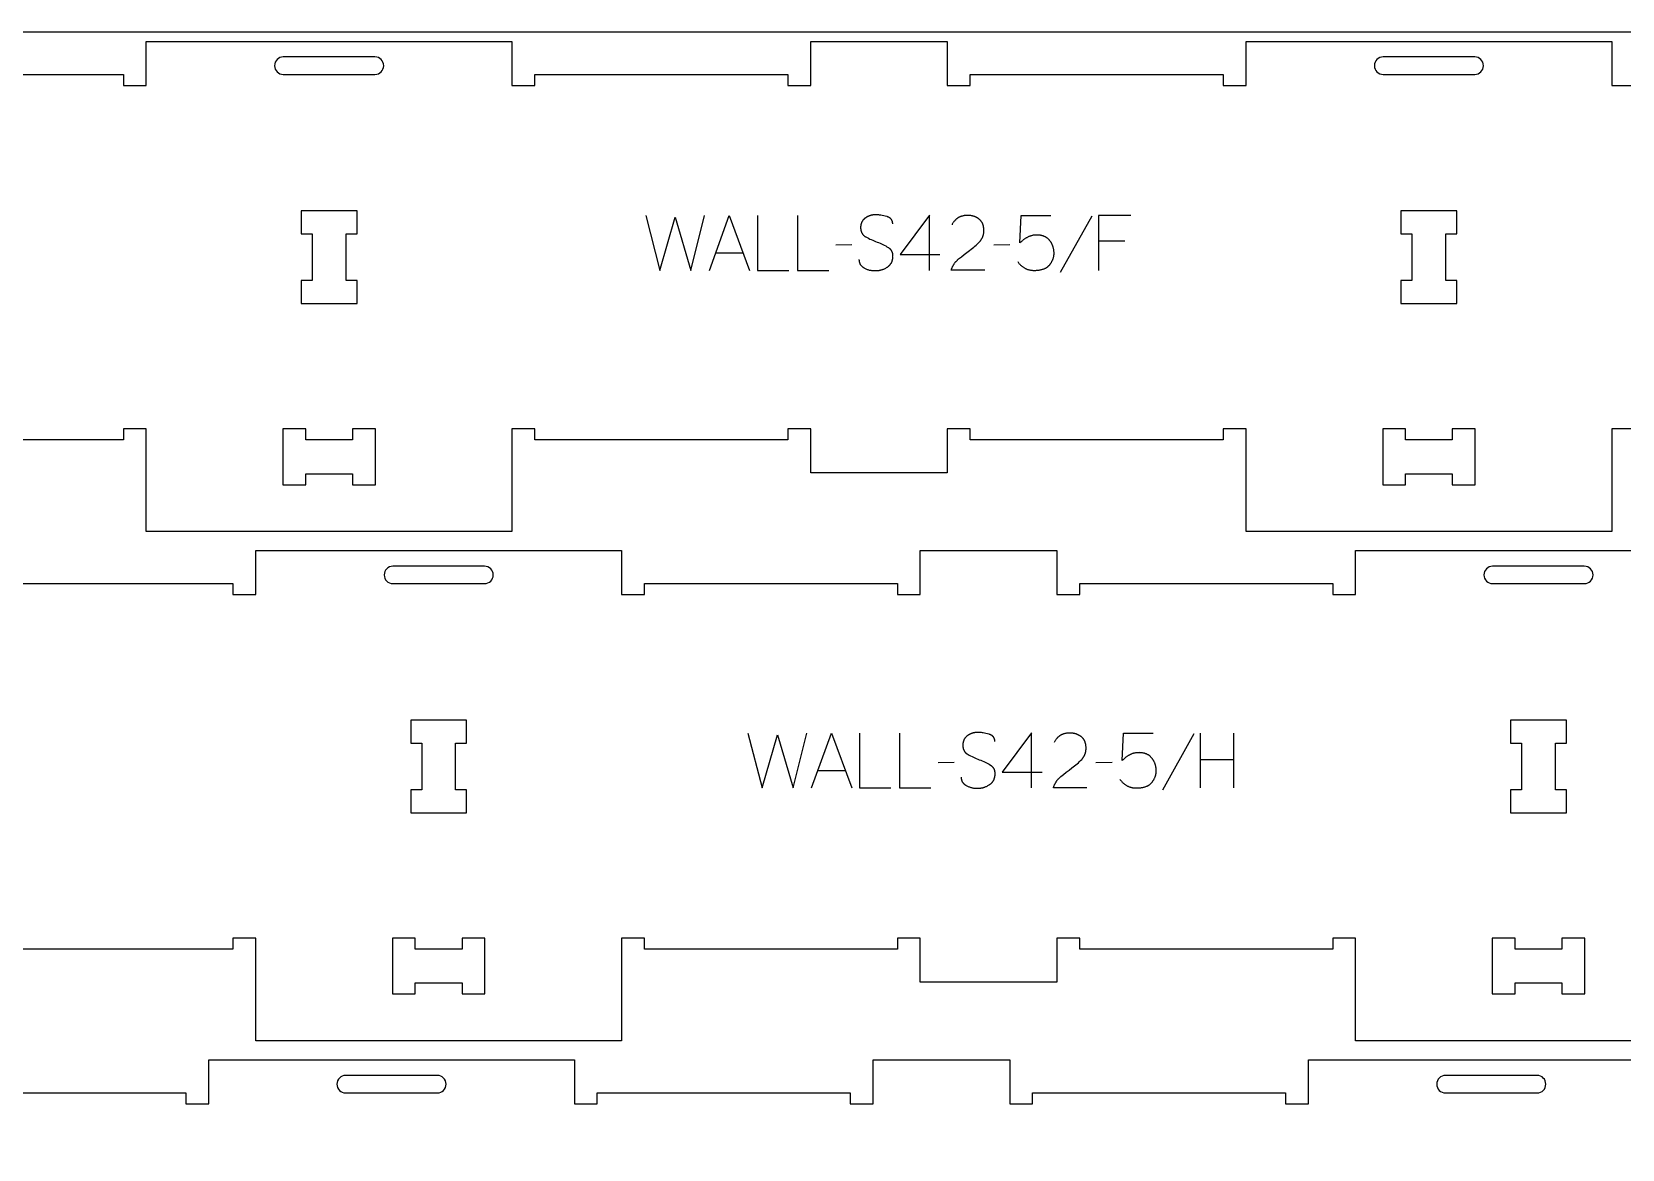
# Model space of a CAD drawing. Extents: x 0 to 4485, y 0 to 10771.
# Drawn here: x 1592 to 2459, y 3639 to 4249 of the extents above; entities that cross this region are included whole.
import ezdxf

# ---------------------------------------------------------------- set-up
doc = ezdxf.new("R2010")
doc.units = 0
for name, color, linetype in [('0_SHEET_SPRUCEPLY_2440X122', 1, 'CONTINUOUS'), ('1_ANYTOOL_1MMDEEP_LABELS_S', 2, 'CONTINUOUS'), ('3_ANYTOOL_CUTTHROUGH_INSID', 4, 'CONTINUOUS'), ('4_ANYTOOL_CUTTHROUGH_OUTSI', 5, 'CONTINUOUS')]:
    doc.layers.add(name, color=color, linetype=linetype)

msp = doc.modelspace()

# ---------------------------------------------------------------- linework, layer by layer
at = {"layer": '0_SHEET_SPRUCEPLY_2440X122'}
msp.add_lwpolyline([(2737.94, 4249.42), (2737.94, 3029.42), (297.94, 3029.42), (297.94, 4249.42)], close=True, dxfattribs=at)
at = {"layer": '1_ANYTOOL_1MMDEEP_LABELS_S', "color": 2}
for points in [[(1926.62, 4149.18), (1934.33, 4119.18), (1942.77, 4148.28), (1951.26, 4119.18), (1958.76, 4149.18)], [(1961.33, 4119.18), (1972.22, 4149.18), (1983.27, 4119.18)], [(1987.56, 4149.18), (1987.56, 4119.18), (2004.66, 4119.18)], [(2009.37, 4149.18), (2009.37, 4119.18), (2026.47, 4119.18)], [(2061.36, 4144.6), (2061.36, 4144.79), (2061.35, 4144.88), (2061.35, 4144.97), (2061.34, 4145.06), (2061.33, 4145.15), (2061.32, 4145.24), (2061.31, 4145.32), (2061.29, 4145.41), (2061.28, 4145.5), (2061.26, 4145.58), (2061.24, 4145.66), (2061.22, 4145.75), (2061.2, 4145.83), (2061.18, 4145.91), (2061.15, 4145.99), (2061.13, 4146.07), (2061.1, 4146.14), (2061.07, 4146.22), (2061.04, 4146.29), (2061.01, 4146.37), (2060.97, 4146.44), (2060.93, 4146.51), (2060.9, 4146.58), (2060.86, 4146.65), (2060.82, 4146.72), (2060.77, 4146.79), (2060.73, 4146.86), (2060.69, 4146.92), (2060.64, 4146.99), (2060.59, 4147.05), (2060.54, 4147.11), (2060.49, 4147.18), (2060.43, 4147.24), (2060.38, 4147.3), (2060.32, 4147.36), (2060.26, 4147.41), (2060.2, 4147.47), (2060.14, 4147.53), (2060.08, 4147.58), (2060.01, 4147.63), (2059.95, 4147.69), (2059.88, 4147.74), (2059.81, 4147.79), (2059.74, 4147.84), (2059.66, 4147.89), (2059.59, 4147.93), (2059.51, 4147.98), (2059.44, 4148.03), (2059.36, 4148.07), (2059.28, 4148.11), (2059.19, 4148.16), (2059.02, 4148.24), (2058.85, 4148.31), (2058.67, 4148.39), (2058.48, 4148.46), (2058.28, 4148.52), (2058.08, 4148.58), (2057.27, 4148.8), (2056.47, 4149), (2055.68, 4149.16), (2054.91, 4149.29), (2054.53, 4149.35), (2054.16, 4149.39), (2053.78, 4149.43), (2053.41, 4149.47), (2053.05, 4149.49), (2052.69, 4149.51), (2052.33, 4149.52), (2051.97, 4149.53), (2051.78, 4149.52), (2051.58, 4149.52), (2051.39, 4149.51), (2051.2, 4149.5), (2051.01, 4149.48), (2050.82, 4149.46), (2050.63, 4149.44), (2050.45, 4149.41), (2050.26, 4149.38), (2050.08, 4149.35), (2049.9, 4149.31), (2049.72, 4149.27), (2049.54, 4149.23), (2049.36, 4149.18), (2049.18, 4149.13), (2049, 4149.07), (2048.83, 4149.01), (2048.66, 4148.95), (2048.48, 4148.88), (2048.31, 4148.81), (2048.14, 4148.74), (2047.97, 4148.66), (2047.81, 4148.58), (2047.64, 4148.5), (2047.48, 4148.41), (2047.31, 4148.32), (2047.15, 4148.23), (2046.99, 4148.13), (2046.83, 4148.03), (2046.67, 4147.92), (2046.51, 4147.82), (2046.36, 4147.7), (2046.21, 4147.59), (2046.06, 4147.47), (2045.91, 4147.35), (2045.78, 4147.22), (2045.64, 4147.1), (2045.51, 4146.97), (2045.39, 4146.83), (2045.27, 4146.7), (2045.16, 4146.56), (2045.05, 4146.41), (2044.94, 4146.27), (2044.84, 4146.12), (2044.75, 4145.97), (2044.66, 4145.81), (2044.57, 4145.65), (2044.49, 4145.49), (2044.42, 4145.33), (2044.35, 4145.16), (2044.28, 4144.99), (2044.22, 4144.82), (2044.17, 4144.64), (2044.12, 4144.46), (2044.07, 4144.28), (2044.03, 4144.09), (2043.99, 4143.9), (2043.96, 4143.71), (2043.93, 4143.52), (2043.91, 4143.32), (2043.89, 4143.12), (2043.88, 4142.91), (2043.87, 4142.71), (2043.87, 4142.5), (2043.88, 4142.28), (2043.88, 4142.07), (2043.9, 4141.86), (2043.92, 4141.66), (2043.94, 4141.46), (2043.97, 4141.26), (2044.01, 4141.07), (2044.05, 4140.88), (2044.1, 4140.69), (2044.15, 4140.51), (2044.21, 4140.33), (2044.27, 4140.16), (2044.3, 4140.07), (2044.34, 4139.99), (2044.38, 4139.9), (2044.41, 4139.82), (2044.45, 4139.74), (2044.49, 4139.66), (2044.54, 4139.58), (2044.58, 4139.5), (2044.62, 4139.42), (2044.67, 4139.34), (2044.72, 4139.26), (2044.77, 4139.19), (2044.82, 4139.11), (2044.87, 4139.04), (2044.92, 4138.97), (2044.98, 4138.89), (2045.03, 4138.82), (2045.09, 4138.75), (2045.15, 4138.68), (2045.21, 4138.62), (2045.27, 4138.55), (2045.33, 4138.48), (2045.4, 4138.42), (2045.46, 4138.35), (2045.6, 4138.22), (2045.74, 4138.1), (2045.89, 4137.98), (2046.04, 4137.87), (2046.2, 4137.75), (2046.36, 4137.65), (2046.53, 4137.54), (2046.7, 4137.44), (2047.42, 4137.05), (2048.15, 4136.67), (2048.89, 4136.3), (2049.66, 4135.95), (2050.44, 4135.6), (2051.23, 4135.27), (2052.04, 4134.94), (2052.87, 4134.63), (2053.7, 4134.32), (2054.5, 4133.99), (2055.29, 4133.65), (2056.05, 4133.29), (2056.8, 4132.91), (2057.53, 4132.52), (2058.23, 4132.12), (2058.92, 4131.7), (2059.08, 4131.59), (2059.24, 4131.47), (2059.4, 4131.36), (2059.47, 4131.3), (2059.54, 4131.24), (2059.62, 4131.18), (2059.69, 4131.11), (2059.75, 4131.05), (2059.82, 4130.98), (2059.89, 4130.92), (2059.95, 4130.85), (2060.02, 4130.78), (2060.08, 4130.71), (2060.14, 4130.64), (2060.2, 4130.57), (2060.25, 4130.5), (2060.31, 4130.43), (2060.36, 4130.36), (2060.42, 4130.28), (2060.47, 4130.2), (2060.52, 4130.13), (2060.57, 4130.05), (2060.61, 4129.97), (2060.66, 4129.89), (2060.7, 4129.81), (2060.75, 4129.73), (2060.79, 4129.65), (2060.83, 4129.56), (2060.87, 4129.48), (2060.9, 4129.39), (2060.94, 4129.31), (2060.97, 4129.22), (2061, 4129.13), (2061.03, 4129.04), (2061.06, 4128.95), (2061.09, 4128.86), (2061.12, 4128.77), (2061.17, 4128.58), (2061.21, 4128.39), (2061.25, 4128.19), (2061.28, 4127.99), (2061.3, 4127.79), (2061.32, 4127.58), (2061.34, 4127.37), (2061.34, 4127.15), (2061.35, 4126.94), (2061.34, 4126.71), (2061.33, 4126.49), (2061.32, 4126.25), (2061.29, 4126.02), (2061.27, 4125.8), (2061.24, 4125.57), (2061.2, 4125.35), (2061.16, 4125.14), (2061.11, 4124.92), (2061.06, 4124.71), (2061, 4124.51), (2060.94, 4124.31), (2060.88, 4124.11), (2060.81, 4123.92), (2060.73, 4123.73), (2060.65, 4123.54), (2060.56, 4123.36), (2060.47, 4123.18), (2060.37, 4123), (2060.27, 4122.83), (2060.16, 4122.66), (2060.05, 4122.5), (2059.94, 4122.34), (2059.81, 4122.18), (2059.69, 4122.03), (2059.56, 4121.88), (2059.42, 4121.73), (2059.28, 4121.59), (2059.13, 4121.45), (2058.98, 4121.32), (2058.82, 4121.19), (2058.66, 4121.06), (2058.49, 4120.94), (2058.32, 4120.82), (2058.14, 4120.7), (2057.78, 4120.48), (2057.42, 4120.28), (2057.05, 4120.08), (2056.68, 4119.9), (2056.31, 4119.74), (2055.93, 4119.59), (2055.74, 4119.52), (2055.55, 4119.45), (2055.35, 4119.39), (2055.16, 4119.33), (2054.97, 4119.27), (2054.77, 4119.22), (2054.58, 4119.17), (2054.38, 4119.12), (2054.18, 4119.08), (2053.98, 4119.04), (2053.78, 4119), (2053.58, 4118.97), (2053.38, 4118.94), (2053.18, 4118.92), (2052.77, 4118.88), (2052.36, 4118.85), (2051.95, 4118.84), (2051.54, 4118.84), (2051.13, 4118.85), (2050.73, 4118.88), (2050.33, 4118.92), (2049.93, 4118.97), (2049.54, 4119.04), (2049.16, 4119.11), (2048.77, 4119.2), (2048.4, 4119.31), (2048.03, 4119.42), (2047.66, 4119.55), (2047.29, 4119.69), (2046.94, 4119.85), (2046.58, 4120.01), (2046.23, 4120.19), (2045.89, 4120.38), (2045.72, 4120.48), (2045.55, 4120.59), (2045.4, 4120.69), (2045.24, 4120.8), (2045.1, 4120.91), (2044.95, 4121.03), (2044.82, 4121.15), (2044.69, 4121.27), (2044.56, 4121.39), (2044.44, 4121.52), (2044.33, 4121.65), (2044.22, 4121.78), (2044.16, 4121.85), (2044.11, 4121.92), (2044.06, 4121.99), (2044.01, 4122.06), (2043.96, 4122.13), (2043.92, 4122.2), (2043.87, 4122.27), (2043.83, 4122.34), (2043.79, 4122.42), (2043.75, 4122.49), (2043.71, 4122.57), (2043.67, 4122.64), (2043.63, 4122.72), (2043.6, 4122.79), (2043.56, 4122.87), (2043.53, 4122.95), (2043.5, 4123.03), (2043.47, 4123.11), (2043.44, 4123.19), (2043.41, 4123.27), (2043.36, 4123.44), (2043.32, 4123.61), (2043.28, 4123.78), (2043.24, 4123.95), (2043.21, 4124.13), (2043.19, 4124.31), (2043.17, 4124.49), (2043.15, 4124.67), (2043.15, 4124.86), (2043.14, 4125.05)], [(2081.37, 4119.18), (2081.42, 4149.23), (2065.39, 4127.84)], [(2111.59, 4119.23), (2093.29, 4119.27), (2093.43, 4119.72), (2093.51, 4119.95), (2093.59, 4120.17), (2093.68, 4120.39), (2093.77, 4120.61), (2093.86, 4120.82), (2093.96, 4121.03), (2094.06, 4121.25), (2094.16, 4121.45), (2094.27, 4121.66), (2094.38, 4121.86), (2094.49, 4122.06), (2094.61, 4122.26), (2094.73, 4122.46), (2094.86, 4122.65), (2094.98, 4122.84), (2095.12, 4123.03), (2095.25, 4123.21), (2095.39, 4123.4), (2095.53, 4123.58), (2095.68, 4123.76), (2095.83, 4123.94), (2095.98, 4124.11), (2096.14, 4124.28), (2096.3, 4124.45), (2096.46, 4124.62), (2096.63, 4124.78), (2096.8, 4124.95), (2096.98, 4125.11), (2097.34, 4125.42), (2098.81, 4126.64), (2100.3, 4127.82), (2101.81, 4128.98), (2103.34, 4130.11), (2104.09, 4130.67), (2104.82, 4131.24), (2105.54, 4131.82), (2106.22, 4132.4), (2106.89, 4133), (2107.54, 4133.6), (2108.16, 4134.21), (2108.76, 4134.83), (2108.9, 4134.98), (2109.04, 4135.14), (2109.18, 4135.3), (2109.31, 4135.47), (2109.44, 4135.63), (2109.56, 4135.8), (2109.68, 4135.97), (2109.79, 4136.14), (2109.9, 4136.32), (2110, 4136.49), (2110.1, 4136.67), (2110.19, 4136.85), (2110.28, 4137.04), (2110.37, 4137.22), (2110.45, 4137.41), (2110.53, 4137.6), (2110.6, 4137.79), (2110.66, 4137.99), (2110.73, 4138.19), (2110.78, 4138.38), (2110.84, 4138.59), (2110.89, 4138.79), (2110.93, 4139), (2110.97, 4139.21), (2111, 4139.42), (2111.03, 4139.63), (2111.06, 4139.84), (2111.08, 4140.06), (2111.09, 4140.28), (2111.11, 4140.5), (2111.11, 4140.73), (2111.12, 4140.95), (2111.11, 4141.2), (2111.11, 4141.45), (2111.09, 4141.69), (2111.08, 4141.93), (2111.05, 4142.17), (2111.03, 4142.4), (2110.99, 4142.62), (2110.96, 4142.85), (2110.92, 4143.07), (2110.87, 4143.28), (2110.82, 4143.5), (2110.76, 4143.7), (2110.7, 4143.91), (2110.63, 4144.11), (2110.56, 4144.31), (2110.48, 4144.5), (2110.4, 4144.69), (2110.32, 4144.88), (2110.22, 4145.06), (2110.13, 4145.24), (2110.03, 4145.41), (2109.92, 4145.58), (2109.81, 4145.75), (2109.69, 4145.91), (2109.57, 4146.07), (2109.45, 4146.23), (2109.32, 4146.38), (2109.18, 4146.53), (2109.04, 4146.67), (2108.89, 4146.81), (2108.74, 4146.95), (2108.59, 4147.08), (2108.43, 4147.21), (2108.27, 4147.34), (2108.1, 4147.46), (2107.93, 4147.57), (2107.76, 4147.69), (2107.59, 4147.8), (2107.42, 4147.9), (2107.24, 4148), (2107.06, 4148.1), (2106.88, 4148.19), (2106.69, 4148.28), (2106.5, 4148.36), (2106.31, 4148.44), (2106.12, 4148.52), (2105.92, 4148.59), (2105.73, 4148.66), (2105.53, 4148.72), (2105.32, 4148.78), (2105.12, 4148.84), (2104.91, 4148.89), (2104.7, 4148.93), (2104.48, 4148.98), (2104.27, 4149.02), (2104.05, 4149.05), (2103.83, 4149.08), (2103.6, 4149.11), (2103.37, 4149.13), (2103.14, 4149.15), (2102.91, 4149.16), (2102.68, 4149.17), (2102.2, 4149.18), (2101.83, 4149.18), (2101.47, 4149.16), (2101.12, 4149.14), (2100.77, 4149.1), (2100.43, 4149.06), (2100.1, 4149), (2099.77, 4148.94), (2099.45, 4148.86), (2099.14, 4148.78), (2098.98, 4148.73), (2098.83, 4148.68), (2098.68, 4148.63), (2098.53, 4148.58), (2098.38, 4148.52), (2098.24, 4148.47), (2098.09, 4148.4), (2097.95, 4148.34), (2097.81, 4148.28), (2097.67, 4148.21), (2097.53, 4148.14), (2097.39, 4148.06), (2097.26, 4147.99), (2097.12, 4147.91), (2096.99, 4147.83), (2096.86, 4147.74), (2096.73, 4147.66), (2096.61, 4147.57), (2096.48, 4147.48), (2096.36, 4147.38), (2096.23, 4147.29), (2096.11, 4147.19), (2096, 4147.09), (2095.88, 4146.99), (2095.76, 4146.88), (2095.65, 4146.77), (2095.54, 4146.66), (2095.43, 4146.55), (2095.32, 4146.43), (2095.21, 4146.31), (2095.1, 4146.19), (2095, 4146.07), (2094.8, 4145.82), (2094.6, 4145.55), (2094.41, 4145.28), (2094.23, 4144.99), (2094.05, 4144.7), (2093.88, 4144.4), (2093.72, 4144.08)], [(2129.59, 4123.94), (2129.8, 4123.65), (2130.01, 4123.36), (2130.23, 4123.09), (2130.45, 4122.82), (2130.68, 4122.57), (2130.91, 4122.32), (2131.14, 4122.09), (2131.38, 4121.86), (2131.63, 4121.64), (2131.88, 4121.43), (2132.13, 4121.23), (2132.39, 4121.04), (2132.66, 4120.86), (2132.93, 4120.69), (2133.2, 4120.53), (2133.48, 4120.37), (2133.76, 4120.23), (2134.05, 4120.09), (2134.34, 4119.97), (2134.63, 4119.85), (2134.93, 4119.74), (2135.24, 4119.65), (2135.55, 4119.56), (2135.86, 4119.48), (2136.18, 4119.41), (2136.51, 4119.35), (2136.83, 4119.3), (2137.17, 4119.26), (2137.5, 4119.22), (2137.85, 4119.2), (2138.19, 4119.19), (2138.54, 4119.18), (2138.96, 4119.19), (2139.37, 4119.2), (2139.77, 4119.22), (2140.16, 4119.25), (2140.55, 4119.29), (2140.93, 4119.33), (2141.31, 4119.38), (2141.68, 4119.45), (2142.04, 4119.51), (2142.4, 4119.59), (2142.75, 4119.68), (2143.09, 4119.77), (2143.42, 4119.88), (2143.75, 4119.99), (2144.08, 4120.11), (2144.39, 4120.23), (2144.55, 4120.3), (2144.7, 4120.37), (2144.86, 4120.45), (2145.01, 4120.53), (2145.15, 4120.61), (2145.3, 4120.7), (2145.44, 4120.8), (2145.59, 4120.89), (2145.73, 4120.99), (2145.87, 4121.1), (2146, 4121.21), (2146.14, 4121.32), (2146.27, 4121.44), (2146.4, 4121.57), (2146.53, 4121.69), (2146.66, 4121.82), (2146.79, 4121.96), (2146.91, 4122.1), (2147.03, 4122.24), (2147.15, 4122.39), (2147.27, 4122.54), (2147.39, 4122.7), (2147.5, 4122.86), (2147.61, 4123.03), (2147.72, 4123.19), (2147.83, 4123.37), (2147.94, 4123.55), (2148.04, 4123.73), (2148.25, 4124.1), (2148.44, 4124.5), (2148.56, 4124.74), (2148.66, 4124.99), (2148.76, 4125.23), (2148.86, 4125.48), (2148.94, 4125.72), (2149.02, 4125.96), (2149.09, 4126.21), (2149.15, 4126.45), (2149.21, 4126.69), (2149.25, 4126.93), (2149.29, 4127.17), (2149.33, 4127.41), (2149.35, 4127.64), (2149.37, 4127.88), (2149.38, 4128.12), (2149.39, 4128.35), (2149.38, 4128.62), (2149.38, 4128.88), (2149.37, 4129.15), (2149.35, 4129.4), (2149.33, 4129.66), (2149.3, 4129.91), (2149.27, 4130.16), (2149.24, 4130.41), (2149.2, 4130.66), (2149.15, 4130.9), (2149.1, 4131.14), (2149.05, 4131.38), (2148.99, 4131.61), (2148.93, 4131.84), (2148.86, 4132.07), (2148.79, 4132.3), (2148.71, 4132.52), (2148.63, 4132.74), (2148.54, 4132.96), (2148.45, 4133.18), (2148.35, 4133.39), (2148.25, 4133.6), (2148.15, 4133.81), (2148.04, 4134.01), (2147.92, 4134.21), (2147.8, 4134.41), (2147.68, 4134.61), (2147.55, 4134.8), (2147.42, 4135), (2147.28, 4135.18), (2147.13, 4135.37), (2146.99, 4135.55), (2146.83, 4135.73), (2146.68, 4135.91), (2146.52, 4136.08), (2146.35, 4136.24), (2146.18, 4136.39), (2146.01, 4136.54), (2145.83, 4136.69), (2145.65, 4136.83), (2145.47, 4136.96), (2145.28, 4137.09), (2145.08, 4137.21), (2144.89, 4137.33), (2144.68, 4137.44), (2144.48, 4137.55), (2144.27, 4137.65), (2144.05, 4137.74), (2143.83, 4137.83), (2143.61, 4137.91), (2143.38, 4137.99), (2143.15, 4138.06), (2142.91, 4138.12), (2142.67, 4138.18), (2142.43, 4138.24), (2142.18, 4138.29), (2141.93, 4138.33), (2141.67, 4138.37), (2141.41, 4138.4), (2141.15, 4138.42), (2140.88, 4138.44), (2140.6, 4138.46), (2140.33, 4138.47), (2140.04, 4138.47), (2139.69, 4138.46), (2139.35, 4138.45), (2139.01, 4138.43), (2138.67, 4138.4), (2138.34, 4138.36), (2138.01, 4138.31), (2137.69, 4138.25), (2137.38, 4138.18), (2137.07, 4138.11), (2136.76, 4138.02), (2136.46, 4137.93), (2136.16, 4137.83), (2135.87, 4137.72), (2135.59, 4137.6), (2135.31, 4137.47), (2135.03, 4137.33), (2134.76, 4137.19), (2134.49, 4137.03), (2134.21, 4136.87), (2133.94, 4136.71), (2133.68, 4136.53), (2133.41, 4136.35), (2133.14, 4136.16), (2132.88, 4135.97), (2132.61, 4135.76), (2132.35, 4135.55), (2132.09, 4135.34), (2131.82, 4135.11), (2131.3, 4134.64), (2130.79, 4134.14), (2131.52, 4149.18), (2147.72, 4149.18)], [(2169.96, 4148.71), (2152.77, 4117.94)], [(2191.22, 4149.18), (2173.56, 4149.18), (2173.56, 4119.18)], [(2039.12, 4133.07), (2030.33, 4132.98)], [(2125.3, 4133.07), (2116.52, 4132.98)], [(2188.04, 4135.21), (2173.56, 4135.21)], [(1964.8, 4128.74), (1979.72, 4128.74)], [(2065.39, 4127.84), (2087.16, 4127.84)], [(1982.36, 3866.61), (1990.08, 3836.61), (1998.52, 3865.71), (2007, 3836.61), (2014.5, 3866.61)], [(2017.08, 3836.61), (2027.96, 3866.61), (2039.02, 3836.61)], [(2043.3, 3866.61), (2043.3, 3836.61), (2060.4, 3836.61)], [(2065.12, 3866.61), (2065.12, 3836.61), (2082.22, 3836.61)], [(2117.1, 3862.02), (2117.1, 3862.21), (2117.1, 3862.31), (2117.09, 3862.4), (2117.08, 3862.49), (2117.08, 3862.58), (2117.07, 3862.67), (2117.05, 3862.75), (2117.04, 3862.84), (2117.02, 3862.92), (2117.01, 3863.01), (2116.99, 3863.09), (2116.97, 3863.17), (2116.95, 3863.26), (2116.92, 3863.34), (2116.9, 3863.41), (2116.87, 3863.49), (2116.85, 3863.57), (2116.82, 3863.65), (2116.78, 3863.72), (2116.75, 3863.8), (2116.72, 3863.87), (2116.68, 3863.94), (2116.64, 3864.01), (2116.6, 3864.08), (2116.56, 3864.15), (2116.52, 3864.22), (2116.48, 3864.29), (2116.43, 3864.35), (2116.38, 3864.42), (2116.34, 3864.48), (2116.29, 3864.54), (2116.23, 3864.6), (2116.18, 3864.67), (2116.12, 3864.72), (2116.07, 3864.78), (2116.01, 3864.84), (2115.95, 3864.9), (2115.89, 3864.95), (2115.82, 3865.01), (2115.76, 3865.06), (2115.69, 3865.11), (2115.62, 3865.17), (2115.56, 3865.22), (2115.48, 3865.27), (2115.41, 3865.31), (2115.34, 3865.36), (2115.26, 3865.41), (2115.18, 3865.45), (2115.1, 3865.5), (2115.02, 3865.54), (2114.94, 3865.58), (2114.77, 3865.66), (2114.59, 3865.74), (2114.41, 3865.82), (2114.22, 3865.88), (2114.03, 3865.95), (2113.83, 3866.01), (2113.01, 3866.23), (2112.21, 3866.42), (2111.43, 3866.58), (2110.66, 3866.72), (2110.28, 3866.77), (2109.9, 3866.82), (2109.53, 3866.86), (2109.16, 3866.89), (2108.8, 3866.92), (2108.43, 3866.94), (2108.07, 3866.95), (2107.72, 3866.95), (2107.52, 3866.95), (2107.33, 3866.95), (2107.14, 3866.94), (2106.95, 3866.92), (2106.76, 3866.91), (2106.57, 3866.89), (2106.38, 3866.87), (2106.19, 3866.84), (2106.01, 3866.81), (2105.83, 3866.78), (2105.64, 3866.74), (2105.46, 3866.7), (2105.28, 3866.65), (2105.1, 3866.6), (2104.93, 3866.55), (2104.75, 3866.5), (2104.58, 3866.44), (2104.4, 3866.38), (2104.23, 3866.31), (2104.06, 3866.24), (2103.89, 3866.17), (2103.72, 3866.09), (2103.55, 3866.01), (2103.39, 3865.93), (2103.22, 3865.84), (2103.06, 3865.75), (2102.9, 3865.66), (2102.74, 3865.56), (2102.58, 3865.46), (2102.42, 3865.35), (2102.26, 3865.24), (2102.1, 3865.13), (2101.95, 3865.02), (2101.8, 3864.9), (2101.66, 3864.78), (2101.52, 3864.65), (2101.39, 3864.52), (2101.26, 3864.39), (2101.14, 3864.26), (2101.02, 3864.12), (2100.9, 3863.98), (2100.79, 3863.84), (2100.69, 3863.69), (2100.59, 3863.55), (2100.5, 3863.39), (2100.41, 3863.24), (2100.32, 3863.08), (2100.24, 3862.92), (2100.17, 3862.76), (2100.09, 3862.59), (2100.03, 3862.42), (2099.97, 3862.24), (2099.91, 3862.07), (2099.86, 3861.89), (2099.82, 3861.71), (2099.77, 3861.52), (2099.74, 3861.33), (2099.71, 3861.14), (2099.68, 3860.94), (2099.66, 3860.75), (2099.64, 3860.55), (2099.63, 3860.34), (2099.62, 3860.13), (2099.62, 3859.92), (2099.62, 3859.71), (2099.63, 3859.5), (2099.64, 3859.29), (2099.66, 3859.09), (2099.69, 3858.89), (2099.72, 3858.69), (2099.75, 3858.5), (2099.8, 3858.31), (2099.84, 3858.12), (2099.9, 3857.94), (2099.95, 3857.76), (2100.02, 3857.59), (2100.05, 3857.5), (2100.09, 3857.42), (2100.12, 3857.33), (2100.16, 3857.25), (2100.2, 3857.17), (2100.24, 3857.08), (2100.28, 3857), (2100.33, 3856.92), (2100.37, 3856.85), (2100.42, 3856.77), (2100.46, 3856.69), (2100.51, 3856.62), (2100.56, 3856.54), (2100.62, 3856.47), (2100.67, 3856.39), (2100.72, 3856.32), (2100.78, 3856.25), (2100.84, 3856.18), (2100.9, 3856.11), (2100.96, 3856.04), (2101.02, 3855.98), (2101.08, 3855.91), (2101.14, 3855.84), (2101.21, 3855.78), (2101.35, 3855.65), (2101.49, 3855.53), (2101.63, 3855.41), (2101.78, 3855.29), (2101.94, 3855.18), (2102.11, 3855.07), (2102.27, 3854.97), (2102.45, 3854.87), (2103.16, 3854.48), (2103.89, 3854.1), (2104.64, 3853.73), (2105.4, 3853.37), (2106.18, 3853.03), (2106.98, 3852.69), (2107.79, 3852.37), (2108.62, 3852.06), (2109.44, 3851.75), (2110.25, 3851.42), (2111.04, 3851.08), (2111.8, 3850.72), (2112.55, 3850.34), (2113.27, 3849.95), (2113.98, 3849.55), (2114.66, 3849.12), (2114.83, 3849.02), (2114.99, 3848.9), (2115.14, 3848.79), (2115.22, 3848.73), (2115.29, 3848.66), (2115.36, 3848.6), (2115.43, 3848.54), (2115.5, 3848.48), (2115.57, 3848.41), (2115.63, 3848.35), (2115.7, 3848.28), (2115.76, 3848.21), (2115.82, 3848.14), (2115.88, 3848.07), (2115.94, 3848), (2116, 3847.93), (2116.06, 3847.86), (2116.11, 3847.78), (2116.16, 3847.71), (2116.21, 3847.63), (2116.26, 3847.56), (2116.31, 3847.48), (2116.36, 3847.4), (2116.41, 3847.32), (2116.45, 3847.24), (2116.49, 3847.16), (2116.53, 3847.07), (2116.57, 3846.99), (2116.61, 3846.91), (2116.65, 3846.82), (2116.68, 3846.73), (2116.72, 3846.65), (2116.75, 3846.56), (2116.78, 3846.47), (2116.81, 3846.38), (2116.84, 3846.29), (2116.86, 3846.2), (2116.91, 3846.01), (2116.96, 3845.82), (2116.99, 3845.62), (2117.02, 3845.42), (2117.05, 3845.22), (2117.07, 3845.01), (2117.08, 3844.8), (2117.09, 3844.58), (2117.09, 3844.36), (2117.09, 3844.14), (2117.08, 3843.91), (2117.06, 3843.68), (2117.04, 3843.45), (2117.01, 3843.22), (2116.98, 3843), (2116.95, 3842.78), (2116.91, 3842.56), (2116.86, 3842.35), (2116.81, 3842.14), (2116.75, 3841.94), (2116.69, 3841.74), (2116.62, 3841.54), (2116.55, 3841.34), (2116.48, 3841.15), (2116.39, 3840.97), (2116.31, 3840.78), (2116.22, 3840.61), (2116.12, 3840.43), (2116.02, 3840.26), (2115.91, 3840.09), (2115.8, 3839.93), (2115.68, 3839.77), (2115.56, 3839.61), (2115.43, 3839.46), (2115.3, 3839.31), (2115.17, 3839.16), (2115.02, 3839.02), (2114.88, 3838.88), (2114.72, 3838.75), (2114.57, 3838.62), (2114.41, 3838.49), (2114.24, 3838.37), (2114.07, 3838.25), (2113.89, 3838.13), (2113.53, 3837.91), (2113.17, 3837.7), (2112.8, 3837.51), (2112.43, 3837.33), (2112.05, 3837.17), (2111.67, 3837.02), (2111.48, 3836.95), (2111.29, 3836.88), (2111.1, 3836.82), (2110.91, 3836.76), (2110.71, 3836.7), (2110.52, 3836.65), (2110.32, 3836.6), (2110.13, 3836.55), (2109.93, 3836.51), (2109.73, 3836.47), (2109.53, 3836.43), (2109.33, 3836.4), (2109.13, 3836.37), (2108.93, 3836.35), (2108.52, 3836.31), (2108.11, 3836.28), (2107.7, 3836.27), (2107.28, 3836.27), (2106.88, 3836.28), (2106.47, 3836.31), (2106.07, 3836.35), (2105.68, 3836.4), (2105.29, 3836.46), (2104.9, 3836.54), (2104.52, 3836.63), (2104.14, 3836.73), (2103.77, 3836.85), (2103.4, 3836.98), (2103.04, 3837.12), (2102.68, 3837.27), (2102.33, 3837.44), (2101.98, 3837.62), (2101.63, 3837.81), (2101.46, 3837.91), (2101.3, 3838.01), (2101.14, 3838.12), (2100.99, 3838.23), (2100.84, 3838.34), (2100.7, 3838.46), (2100.56, 3838.58), (2100.43, 3838.7), (2100.31, 3838.82), (2100.19, 3838.95), (2100.07, 3839.08), (2099.96, 3839.21), (2099.91, 3839.28), (2099.86, 3839.35), (2099.81, 3839.42), (2099.76, 3839.49), (2099.71, 3839.56), (2099.66, 3839.63), (2099.62, 3839.7), (2099.58, 3839.77), (2099.53, 3839.84), (2099.49, 3839.92), (2099.45, 3839.99), (2099.42, 3840.07), (2099.38, 3840.15), (2099.34, 3840.22), (2099.31, 3840.3), (2099.28, 3840.38), (2099.24, 3840.46), (2099.21, 3840.54), (2099.19, 3840.62), (2099.16, 3840.7), (2099.11, 3840.86), (2099.06, 3841.03), (2099.02, 3841.2), (2098.99, 3841.38), (2098.96, 3841.55), (2098.93, 3841.73), (2098.91, 3841.92), (2098.9, 3842.1), (2098.89, 3842.29), (2098.89, 3842.48)], [(2137.12, 3836.61), (2137.16, 3866.65), (2121.13, 3845.27)], [(2167.33, 3836.65), (2149.03, 3836.7), (2149.18, 3837.15), (2149.26, 3837.38), (2149.34, 3837.6), (2149.43, 3837.82), (2149.52, 3838.04), (2149.61, 3838.25), (2149.7, 3838.46), (2149.8, 3838.67), (2149.91, 3838.88), (2150.01, 3839.09), (2150.13, 3839.29), (2150.24, 3839.49), (2150.36, 3839.69), (2150.48, 3839.88), (2150.6, 3840.08), (2150.73, 3840.27), (2150.86, 3840.46), (2151, 3840.64), (2151.14, 3840.83), (2151.28, 3841.01), (2151.43, 3841.19), (2151.58, 3841.36), (2151.73, 3841.54), (2151.89, 3841.71), (2152.05, 3841.88), (2152.21, 3842.05), (2152.38, 3842.21), (2152.55, 3842.37), (2152.72, 3842.53), (2153.08, 3842.85), (2154.56, 3844.06), (2156.05, 3845.25), (2157.56, 3846.41), (2159.08, 3847.54), (2159.84, 3848.1), (2160.57, 3848.67), (2161.28, 3849.25), (2161.97, 3849.83), (2162.64, 3850.43), (2163.28, 3851.03), (2163.9, 3851.64), (2164.5, 3852.25), (2164.65, 3852.41), (2164.79, 3852.57), (2164.93, 3852.73), (2165.06, 3852.89), (2165.18, 3853.06), (2165.31, 3853.23), (2165.42, 3853.4), (2165.54, 3853.57), (2165.64, 3853.74), (2165.75, 3853.92), (2165.85, 3854.1), (2165.94, 3854.28), (2166.03, 3854.46), (2166.12, 3854.65), (2166.2, 3854.84), (2166.27, 3855.03), (2166.34, 3855.22), (2166.41, 3855.42), (2166.47, 3855.61), (2166.53, 3855.81), (2166.58, 3856.01), (2166.63, 3856.22), (2166.68, 3856.42), (2166.71, 3856.63), (2166.75, 3856.84), (2166.78, 3857.06), (2166.8, 3857.27), (2166.82, 3857.49), (2166.84, 3857.71), (2166.85, 3857.93), (2166.86, 3858.16), (2166.86, 3858.38), (2166.86, 3858.63), (2166.85, 3858.88), (2166.84, 3859.12), (2166.82, 3859.36), (2166.8, 3859.59), (2166.77, 3859.82), (2166.74, 3860.05), (2166.7, 3860.28), (2166.66, 3860.5), (2166.61, 3860.71), (2166.56, 3860.92), (2166.51, 3861.13), (2166.44, 3861.34), (2166.38, 3861.54), (2166.31, 3861.73), (2166.23, 3861.93), (2166.15, 3862.12), (2166.06, 3862.3), (2165.97, 3862.49), (2165.87, 3862.66), (2165.77, 3862.84), (2165.67, 3863.01), (2165.56, 3863.18), (2165.44, 3863.34), (2165.32, 3863.5), (2165.19, 3863.66), (2165.06, 3863.81), (2164.93, 3863.96), (2164.79, 3864.1), (2164.64, 3864.24), (2164.49, 3864.38), (2164.33, 3864.51), (2164.17, 3864.64), (2164.01, 3864.76), (2163.85, 3864.89), (2163.68, 3865), (2163.51, 3865.12), (2163.34, 3865.22), (2163.16, 3865.33), (2162.99, 3865.43), (2162.81, 3865.53), (2162.62, 3865.62), (2162.44, 3865.71), (2162.25, 3865.79), (2162.06, 3865.87), (2161.87, 3865.95), (2161.67, 3866.02), (2161.47, 3866.09), (2161.27, 3866.15), (2161.07, 3866.21), (2160.86, 3866.26), (2160.65, 3866.32), (2160.44, 3866.36), (2160.23, 3866.41), (2160.01, 3866.44), (2159.79, 3866.48), (2159.57, 3866.51), (2159.35, 3866.54), (2159.12, 3866.56), (2158.89, 3866.58), (2158.66, 3866.59), (2158.42, 3866.6), (2157.95, 3866.61), (2157.58, 3866.61), (2157.22, 3866.59), (2156.87, 3866.57), (2156.52, 3866.53), (2156.18, 3866.49), (2155.85, 3866.43), (2155.52, 3866.37), (2155.2, 3866.29), (2154.89, 3866.21), (2154.73, 3866.16), (2154.58, 3866.11), (2154.43, 3866.06), (2154.28, 3866.01), (2154.13, 3865.95), (2153.98, 3865.89), (2153.84, 3865.83), (2153.69, 3865.77), (2153.55, 3865.7), (2153.41, 3865.63), (2153.27, 3865.56), (2153.14, 3865.49), (2153, 3865.41), (2152.87, 3865.34), (2152.74, 3865.25), (2152.61, 3865.17), (2152.48, 3865.09), (2152.35, 3865), (2152.23, 3864.91), (2152.1, 3864.81), (2151.98, 3864.72), (2151.86, 3864.62), (2151.74, 3864.52), (2151.62, 3864.41), (2151.51, 3864.31), (2151.4, 3864.2), (2151.28, 3864.09), (2151.17, 3863.98), (2151.06, 3863.86), (2150.96, 3863.74), (2150.85, 3863.62), (2150.75, 3863.5), (2150.54, 3863.24), (2150.35, 3862.98), (2150.16, 3862.71), (2149.97, 3862.42), (2149.8, 3862.13), (2149.63, 3861.82), (2149.46, 3861.51)], [(2185.33, 3841.37), (2185.54, 3841.07), (2185.75, 3840.79), (2185.97, 3840.52), (2186.2, 3840.25), (2186.42, 3840), (2186.65, 3839.75), (2186.89, 3839.51), (2187.13, 3839.29), (2187.38, 3839.07), (2187.63, 3838.86), (2187.88, 3838.66), (2188.14, 3838.47), (2188.4, 3838.29), (2188.67, 3838.12), (2188.94, 3837.95), (2189.22, 3837.8), (2189.5, 3837.66), (2189.79, 3837.52), (2190.08, 3837.4), (2190.38, 3837.28), (2190.68, 3837.17), (2190.98, 3837.07), (2191.29, 3836.99), (2191.61, 3836.91), (2191.93, 3836.84), (2192.25, 3836.78), (2192.58, 3836.73), (2192.91, 3836.68), (2193.25, 3836.65), (2193.59, 3836.63), (2193.94, 3836.62), (2194.29, 3836.61), (2194.7, 3836.61), (2195.11, 3836.63), (2195.51, 3836.65), (2195.91, 3836.68), (2196.3, 3836.71), (2196.68, 3836.76), (2197.06, 3836.81), (2197.42, 3836.87), (2197.79, 3836.94), (2198.14, 3837.02), (2198.49, 3837.11), (2198.83, 3837.2), (2199.17, 3837.3), (2199.5, 3837.41), (2199.82, 3837.53), (2200.14, 3837.66), (2200.3, 3837.73), (2200.45, 3837.8), (2200.6, 3837.88), (2200.75, 3837.96), (2200.9, 3838.04), (2201.05, 3838.13), (2201.19, 3838.22), (2201.33, 3838.32), (2201.47, 3838.42), (2201.61, 3838.53), (2201.75, 3838.64), (2201.89, 3838.75), (2202.02, 3838.87), (2202.15, 3838.99), (2202.28, 3839.12), (2202.41, 3839.25), (2202.53, 3839.39), (2202.66, 3839.53), (2202.78, 3839.67), (2202.9, 3839.82), (2203.02, 3839.97), (2203.13, 3840.13), (2203.25, 3840.29), (2203.36, 3840.45), (2203.47, 3840.62), (2203.58, 3840.8), (2203.68, 3840.97), (2203.79, 3841.15), (2203.99, 3841.53), (2204.19, 3841.92), (2204.3, 3842.17), (2204.41, 3842.42), (2204.51, 3842.66), (2204.6, 3842.91), (2204.69, 3843.15), (2204.76, 3843.39), (2204.83, 3843.63), (2204.9, 3843.87), (2204.95, 3844.12), (2205, 3844.36), (2205.04, 3844.59), (2205.07, 3844.83), (2205.1, 3845.07), (2205.12, 3845.31), (2205.13, 3845.55), (2205.13, 3845.78), (2205.13, 3846.05), (2205.12, 3846.31), (2205.11, 3846.57), (2205.1, 3846.83), (2205.07, 3847.09), (2205.05, 3847.34), (2205.02, 3847.59), (2204.98, 3847.84), (2204.94, 3848.08), (2204.9, 3848.33), (2204.85, 3848.57), (2204.8, 3848.8), (2204.74, 3849.04), (2204.67, 3849.27), (2204.61, 3849.5), (2204.53, 3849.72), (2204.46, 3849.95), (2204.37, 3850.17), (2204.29, 3850.39), (2204.2, 3850.6), (2204.1, 3850.82), (2204, 3851.03), (2203.89, 3851.23), (2203.78, 3851.44), (2203.67, 3851.64), (2203.55, 3851.84), (2203.42, 3852.04), (2203.3, 3852.23), (2203.16, 3852.42), (2203.02, 3852.61), (2202.88, 3852.8), (2202.73, 3852.98), (2202.58, 3853.16), (2202.42, 3853.33), (2202.26, 3853.5), (2202.1, 3853.66), (2201.93, 3853.82), (2201.76, 3853.97), (2201.58, 3854.12), (2201.4, 3854.26), (2201.21, 3854.39), (2201.02, 3854.52), (2200.83, 3854.64), (2200.63, 3854.76), (2200.43, 3854.87), (2200.22, 3854.97), (2200.01, 3855.07), (2199.8, 3855.17), (2199.58, 3855.26), (2199.36, 3855.34), (2199.13, 3855.42), (2198.9, 3855.49), (2198.66, 3855.55), (2198.42, 3855.61), (2198.18, 3855.67), (2197.93, 3855.71), (2197.68, 3855.76), (2197.42, 3855.79), (2197.16, 3855.82), (2196.89, 3855.85), (2196.62, 3855.87), (2196.35, 3855.88), (2196.07, 3855.89), (2195.79, 3855.9), (2195.44, 3855.89), (2195.09, 3855.88), (2194.75, 3855.86), (2194.42, 3855.83), (2194.09, 3855.79), (2193.76, 3855.74), (2193.44, 3855.68), (2193.12, 3855.61), (2192.81, 3855.54), (2192.51, 3855.45), (2192.2, 3855.36), (2191.91, 3855.26), (2191.62, 3855.15), (2191.33, 3855.03), (2191.05, 3854.9), (2190.78, 3854.76), (2190.5, 3854.61), (2190.23, 3854.46), (2189.96, 3854.3), (2189.69, 3854.13), (2189.42, 3853.96), (2189.15, 3853.78), (2188.89, 3853.59), (2188.62, 3853.39), (2188.36, 3853.19), (2188.09, 3852.98), (2187.83, 3852.76), (2187.57, 3852.54), (2187.05, 3852.07), (2186.53, 3851.57), (2187.26, 3866.61), (2203.46, 3866.61)], [(2225.7, 3866.14), (2208.52, 3835.37)], [(2229.18, 3866.61), (2229.18, 3836.61)], [(2247.48, 3836.61), (2247.48, 3866.61)], [(2020.55, 3846.17), (2035.46, 3846.17)], [(2094.86, 3850.5), (2086.08, 3850.41)], [(2121.13, 3845.27), (2142.9, 3845.27)], [(2181.05, 3850.5), (2172.26, 3850.41)], [(2247.48, 3851.91), (2229.18, 3851.91)]]:
    msp.add_lwpolyline(points, dxfattribs=at)
at = {"layer": '3_ANYTOOL_CUTTHROUGH_INSID', "color": 4}
for points in [[(1778.92, 4235.67), (1728.92, 4235.67, 1), (1728.92, 4226.17), (1778.92, 4226.17, 1)], [(2378.92, 4235.67), (2328.92, 4235.67, 1), (2328.92, 4226.17), (2378.92, 4226.17, 1)], [(1838.68, 3957.67), (1788.68, 3957.67, 1), (1788.68, 3948.17), (1838.68, 3948.17, 1)], [(2438.68, 3957.67), (2388.68, 3957.67, 1), (2388.68, 3948.17), (2438.68, 3948.17, 1)], [(1812.94, 3679.67), (1762.94, 3679.67, 1), (1762.94, 3670.17), (1812.94, 3670.17, 1)], [(2412.94, 3679.67), (2362.94, 3679.67, 1), (2362.94, 3670.17), (2412.94, 3670.17, 1)]]:
    msp.add_lwpolyline(points, format="xyb", close=True, dxfattribs=at)
for points in [[(1763.17, 4113.63), (1763.17, 4139.13), (1769.17, 4139.13), (1769.17, 4151.63), (1738.67, 4151.63), (1738.67, 4139.13), (1744.67, 4139.13), (1744.67, 4113.63), (1738.67, 4113.63), (1738.67, 4101.13), (1769.17, 4101.13), (1769.17, 4113.63)], [(2363.17, 4113.63), (2363.17, 4139.13), (2369.17, 4139.13), (2369.17, 4151.63), (2338.67, 4151.63), (2338.67, 4139.13), (2344.67, 4139.13), (2344.67, 4113.63), (2338.67, 4113.63), (2338.67, 4101.13), (2369.17, 4101.13), (2369.17, 4113.63)], [(1741.17, 4008.17), (1766.67, 4008.17), (1766.67, 4002.17), (1779.17, 4002.17), (1779.17, 4032.67), (1766.67, 4032.67), (1766.67, 4026.67), (1741.17, 4026.67), (1741.17, 4032.67), (1728.67, 4032.67), (1728.67, 4002.17), (1741.17, 4002.17)], [(2341.17, 4008.17), (2366.67, 4008.17), (2366.67, 4002.17), (2379.17, 4002.17), (2379.17, 4032.67), (2366.67, 4032.67), (2366.67, 4026.67), (2341.17, 4026.67), (2341.17, 4032.67), (2328.67, 4032.67), (2328.67, 4002.17), (2341.17, 4002.17)], [(1822.93, 3835.63), (1822.93, 3861.13), (1828.93, 3861.13), (1828.93, 3873.63), (1798.43, 3873.63), (1798.43, 3861.13), (1804.43, 3861.13), (1804.43, 3835.63), (1798.43, 3835.63), (1798.43, 3823.13), (1828.93, 3823.13), (1828.93, 3835.63)], [(2422.93, 3835.63), (2422.93, 3861.13), (2428.93, 3861.13), (2428.93, 3873.63), (2398.43, 3873.63), (2398.43, 3861.13), (2404.43, 3861.13), (2404.43, 3835.63), (2398.43, 3835.63), (2398.43, 3823.13), (2428.93, 3823.13), (2428.93, 3835.63)], [(1800.93, 3730.17), (1826.43, 3730.17), (1826.43, 3724.17), (1838.93, 3724.17), (1838.93, 3754.67), (1826.43, 3754.67), (1826.43, 3748.67), (1800.93, 3748.67), (1800.93, 3754.67), (1788.43, 3754.67), (1788.43, 3724.17), (1800.93, 3724.17)], [(2400.93, 3730.17), (2426.43, 3730.17), (2426.43, 3724.17), (2438.93, 3724.17), (2438.93, 3754.67), (2426.43, 3754.67), (2426.43, 3748.67), (2400.93, 3748.67), (2400.93, 3754.67), (2388.43, 3754.67), (2388.43, 3724.17), (2400.93, 3724.17)]]:
    msp.add_lwpolyline(points, close=True, dxfattribs=at)
at = {"layer": '4_ANYTOOL_CUTTHROUGH_OUTSI', "color": 5}
for points in [[(1503.67, 4226.17), (1641.67, 4226.17), (1641.67, 4220.17), (1654.17, 4220.17), (1654.17, 4244.17), (1853.67, 4244.17), (1853.67, 4220.17), (1866.17, 4220.17), (1866.17, 4226.17), (2004.17, 4226.17), (2004.17, 4220.17), (2016.67, 4220.17), (2016.67, 4244.17), (2091.17, 4244.17), (2091.17, 4220.17), (2103.67, 4220.17), (2103.67, 4226.17), (2241.67, 4226.17), (2241.67, 4220.17), (2254.17, 4220.17), (2254.17, 4244.17), (2453.67, 4244.17), (2453.67, 4220.17), (2466.17, 4220.17)], [(2466.17, 4032.67), (2453.67, 4032.67), (2453.67, 3976.67), (2254.17, 3976.67), (2254.17, 4032.67), (2241.67, 4032.67), (2241.67, 4026.67), (2103.67, 4026.67), (2103.67, 4032.67), (2091.17, 4032.67), (2091.17, 4008.67), (2016.67, 4008.67), (2016.67, 4032.67), (2004.17, 4032.67), (2004.17, 4026.67), (1866.17, 4026.67), (1866.17, 4032.67), (1853.67, 4032.67), (1853.67, 3976.67), (1654.17, 3976.67), (1654.17, 4032.67), (1641.67, 4032.67), (1641.67, 4026.67), (1503.67, 4026.67)], [(1563.43, 3948.17), (1701.43, 3948.17), (1701.43, 3942.17), (1701.68, 3942.17), (1713.68, 3942.17), (1713.93, 3942.17), (1713.93, 3966.17), (1913.43, 3966.17), (1913.43, 3942.17), (1925.93, 3942.17), (1925.93, 3948.17), (2063.93, 3948.17), (2063.93, 3942.17), (2076.43, 3942.17), (2076.43, 3966.17), (2150.93, 3966.17), (2150.93, 3942.17), (2163.43, 3942.17), (2163.43, 3948.17), (2301.43, 3948.17), (2301.43, 3942.17), (2313.93, 3942.17), (2313.93, 3966.17), (2513.43, 3966.17)], [(2513.43, 3698.67), (2313.93, 3698.67), (2313.93, 3754.67), (2301.43, 3754.67), (2301.43, 3748.67), (2163.43, 3748.67), (2163.43, 3754.67), (2150.93, 3754.67), (2150.93, 3730.67), (2076.43, 3730.67), (2076.43, 3754.67), (2063.93, 3754.67), (2063.93, 3748.67), (1925.93, 3748.67), (1925.93, 3754.67), (1913.43, 3754.67), (1913.43, 3698.67), (1713.93, 3698.67), (1713.93, 3754.67), (1701.43, 3754.67), (1701.43, 3748.67), (1563.43, 3748.67)], [(1537.69, 3670.17), (1675.69, 3670.17), (1675.69, 3664.17), (1688.19, 3664.17), (1688.19, 3688.17), (1887.69, 3688.17), (1887.69, 3664.17), (1900.19, 3664.17), (1900.19, 3670.17), (2038.19, 3670.17), (2038.19, 3664.17), (2050.69, 3664.17), (2050.69, 3688.17), (2125.19, 3688.17), (2125.19, 3664.17), (2137.69, 3664.17), (2137.69, 3670.17), (2275.69, 3670.17), (2275.69, 3664.17), (2288.19, 3664.17), (2288.19, 3688.17), (2487.69, 3688.17)]]:
    msp.add_lwpolyline(points, dxfattribs=at)

doc.saveas('drawing.dxf')
